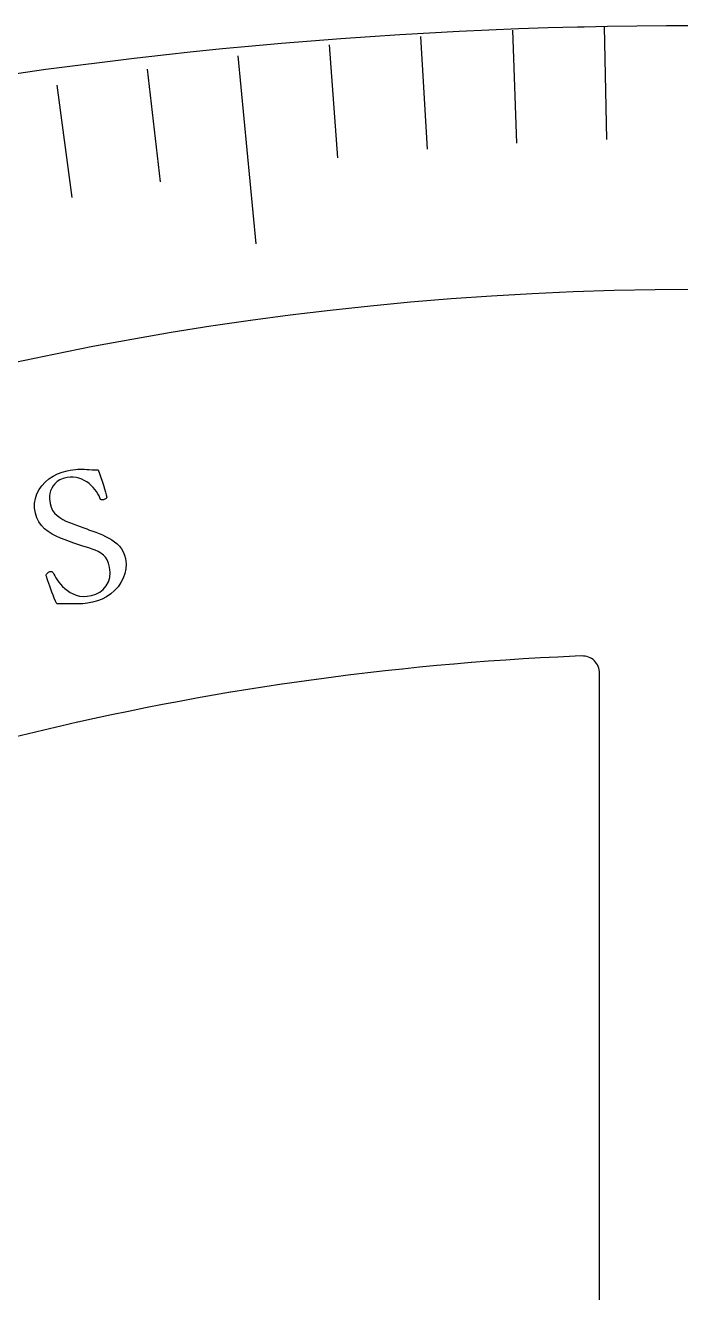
# Model space of a CAD drawing. Header units: millimetres. Extents: x -70 to 70, y -70 to 70.
# Drawn here: x -9.75 to -0.23, y 51.79 to 70.2 of the extents above; entities that cross this region are included whole.
import ezdxf

# ---------------------------------------------------------------- set-up
doc = ezdxf.new("R2010")
doc.units = ezdxf.units.MM
for name, color, linetype in [('CUT_INNER', 6, 'Continuous'), ('CUT_OUTER', 1, 'Continuous'), ('ENGRAVE', 7, 'Continuous'), ('ENGRAVE_FINE', 8, 'Continuous'), ('TEXT', 5, 'Continuous')]:
    doc.layers.add(name, color=color, linetype=linetype)

msp = doc.modelspace()

# ---------------------------------------------------------------- linework, layer by layer
at = {"layer": 'CUT_INNER'}
msp.add_lwpolyline([(-1.404, 38.3465), (-1.404, 60.7902), (-1.4053, 60.8154), (-1.409, 60.8402), (-1.4153, 60.8646), (-1.424, 60.8882), (-1.435, 60.9108), (-1.4482, 60.9322), (-1.4635, 60.9522), (-1.4808, 60.9705), (-1.4998, 60.987), (-1.5203, 61.0015), (-1.5422, 61.0139), (-1.5653, 61.024), (-1.5892, 61.0317), (-1.6138, 61.037), (-1.6388, 61.0398), (-1.664, 61.04), (-1.7603, 61.0362), (-1.7618, 61.0361), (-2.0117, 61.0246), (-2.0132, 61.0246), (-2.263, 61.0115), (-2.2645, 61.0114), (-2.5142, 60.9969), (-2.5158, 60.9968), (-2.7654, 60.9807), (-2.7669, 60.9806), (-3.0164, 60.9629), (-3.0179, 60.9628), (-3.2673, 60.9436), (-3.2689, 60.9435), (-3.5181, 60.9228), (-3.5196, 60.9227), (-3.7688, 60.9005), (-3.7703, 60.9003), (-4.0193, 60.8766), (-4.0208, 60.8764), (-4.2697, 60.8511), (-4.2712, 60.851), (-4.5199, 60.8242), (-4.5214, 60.824), (-4.7699, 60.7957), (-4.7714, 60.7955), (-5.0198, 60.7656), (-5.0213, 60.7655), (-5.2694, 60.7341), (-5.271, 60.7339), (-5.5189, 60.701), (-5.5204, 60.7008), (-5.7682, 60.6664), (-5.7697, 60.6661), (-6.0172, 60.6302), (-6.0187, 60.63), (-6.2661, 60.5925), (-6.2676, 60.5923), (-6.5146, 60.5533), (-6.5161, 60.5531), (-6.763, 60.5126), (-6.7645, 60.5123), (-7.0111, 60.4703), (-7.0126, 60.47), (-7.2589, 60.4265), (-7.2604, 60.4263), (-7.5064, 60.3812), (-7.5079, 60.3809), (-7.7537, 60.3344), (-7.7552, 60.3341), (-8.0007, 60.2861), (-8.0022, 60.2858), (-8.2473, 60.2362), (-8.2488, 60.2359), (-8.4937, 60.1849), (-8.4952, 60.1845), (-8.7397, 60.132), (-8.7412, 60.1317), (-8.9854, 60.0776), (-8.9869, 60.0773), (-9.2308, 60.0217), (-9.2323, 60.0214), (-9.4758, 59.9643), (-9.4773, 59.964), (-9.7205, 59.9054), (-9.722, 59.9051), (-9.9648, 59.845)], dxfattribs=at)
at = {"layer": 'CUT_OUTER'}
msp.add_lwpolyline([(-9.875, 69.502), (-9.4483, 69.5613), (-9.0213, 69.6179), (-8.594, 69.672), (-8.1663, 69.7234), (-7.7384, 69.7722), (-7.3101, 69.8184), (-6.8816, 69.8619), (-6.4528, 69.9028), (-6.0237, 69.9411), (-5.5945, 69.9767), (-5.165, 70.0097), (-4.7353, 70.0401), (-4.3055, 70.0678), (-3.8755, 70.0929), (-3.4453, 70.1154), (-3.015, 70.1352), (-2.5846, 70.1524), (-2.1541, 70.1669), (-1.7236, 70.1788), (-1.6308, 70.1808), (-1.2922, 70.1881), (-0.8615, 70.1947), (-0.4307, 70.1987), (0, 70.2)], dxfattribs=at)
at = {"layer": 'ENGRAVE'}
msp.add_circle((0, 20.0601), 46.307, dxfattribs=at)
at = {"layer": 'ENGRAVE_FINE'}
for points in [[(-1.3367, 70.1822), (-1.3054, 68.5397)], [(-4.0051, 70.0398), (-3.9113, 68.3993)], [(-2.6721, 70.1287), (-2.6096, 68.4871)], [(-5.3345, 69.9154), (-5.2095, 68.2767)], [(-6.659, 69.7558), (-6.3986, 67.0283)], [(-7.9775, 69.5613), (-7.7901, 67.9276)], [(-9.2887, 69.3321), (-9.0703, 67.7016)]]:
    msp.add_lwpolyline(points, dxfattribs=at)
at = {"layer": 'TEXT'}
msp.add_lwpolyline([(-9.1394, 63.7308), (-9.0951, 63.7394), (-9.0545, 63.7459), (-9.0175, 63.7502), (-8.9841, 63.7525), (-8.9523, 63.7533), (-8.9199, 63.7533), (-8.887, 63.7524), (-8.8535, 63.7506), (-8.8177, 63.7485), (-8.7779, 63.7463), (-8.7341, 63.7442), (-8.6862, 63.7421), (-8.6667, 63.6885), (-8.648, 63.6337), (-8.6301, 63.5778), (-8.6129, 63.5209), (-8.5974, 63.467), (-8.5842, 63.4203), (-8.5734, 63.3809), (-8.565, 63.3487), (-8.5639, 63.3418), (-8.5662, 63.3353), (-8.572, 63.329), (-8.5813, 63.3229), (-8.592, 63.3175), (-8.6016, 63.3132), (-8.6104, 63.3101), (-8.6182, 63.3081), (-8.6281, 63.3068), (-8.6372, 63.3073), (-8.6455, 63.3094), (-8.6529, 63.3131), (-8.6628, 63.3393), (-8.676, 63.3671), (-8.6926, 63.3965), (-8.7127, 63.4274), (-8.7357, 63.4584), (-8.7614, 63.4882), (-8.7898, 63.5166), (-8.8208, 63.5438), (-8.8542, 63.5687), (-8.8897, 63.5903), (-8.9273, 63.6086), (-8.9669, 63.6237), (-9.0082, 63.6343), (-9.0509, 63.639), (-9.0949, 63.6381), (-9.1403, 63.6313), (-9.1959, 63.6164), (-9.2438, 63.5967), (-9.2841, 63.5721), (-9.3167, 63.5427), (-9.3428, 63.51), (-9.3634, 63.4754), (-9.3786, 63.439), (-9.3882, 63.4007), (-9.3934, 63.3621), (-9.3949, 63.3246), (-9.3928, 63.2884), (-9.3871, 63.2532), (-9.3716, 63.2002), (-9.3497, 63.1536), (-9.3213, 63.1132), (-9.2864, 63.0791), (-9.2465, 63.0496), (-9.2031, 63.0232), (-9.1562, 62.9997), (-9.1058, 62.9792), (-9.0535, 62.9599), (-9.0011, 62.9403), (-8.9484, 62.9203), (-8.8955, 62.8999), (-8.855, 62.8851), (-8.8124, 62.8697), (-8.7679, 62.8534), (-8.7213, 62.8364), (-8.674, 62.8182), (-8.6272, 62.7984), (-8.5809, 62.7769), (-8.535, 62.7538), (-8.491, 62.7283), (-8.4502, 62.6997), (-8.4126, 62.668), (-8.3783, 62.6332), (-8.3483, 62.5949), (-8.3241, 62.5527), (-8.3055, 62.5065), (-8.2925, 62.4564), (-8.2832, 62.381), (-8.2855, 62.308), (-8.2992, 62.2375), (-8.3242, 62.1694), (-8.3586, 62.1052), (-8.4002, 62.0462), (-8.4491, 61.9924), (-8.5052, 61.9439), (-8.5667, 61.9017), (-8.6317, 61.8672), (-8.7003, 61.8403), (-8.7724, 61.821), (-8.8419, 61.8084), (-8.911, 61.7999), (-8.9796, 61.7956), (-9.0479, 61.7953), (-9.1142, 61.7967), (-9.1768, 61.7973), (-9.2358, 61.7971), (-9.291, 61.7962), (-9.3087, 61.8368), (-9.3263, 61.8789), (-9.3436, 61.9226), (-9.3607, 61.9678), (-9.377, 62.0125), (-9.392, 62.0544), (-9.4057, 62.0936), (-9.418, 62.1301), (-9.4284, 62.1619), (-9.4364, 62.1871), (-9.442, 62.2057), (-9.4451, 62.2176), (-9.4392, 62.2262), (-9.4327, 62.2344), (-9.4255, 62.2421), (-9.4176, 62.2494), (-9.4091, 62.256), (-9.4002, 62.2612), (-9.3908, 62.2653), (-9.381, 62.2682), (-9.369, 62.2691), (-9.3587, 62.2663), (-9.3503, 62.2597), (-9.3436, 62.2493), (-9.3333, 62.2285), (-9.3198, 62.2044), (-9.3031, 62.1771), (-9.2833, 62.1465), (-9.2602, 62.1143), (-9.2339, 62.0823), (-9.2042, 62.0504), (-9.1712, 62.0187), (-9.135, 61.989), (-9.0955, 61.9632), (-9.0529, 61.9413), (-9.007, 61.9232), (-8.9576, 61.9107), (-8.9045, 61.9056), (-8.8475, 61.9078), (-8.7867, 61.9173), (-8.723, 61.9366), (-8.6659, 61.9662), (-8.6153, 62.0062), (-8.5713, 62.0567), (-8.5377, 62.1157), (-8.5183, 62.1813), (-8.5133, 62.2536), (-8.5227, 62.3326), (-8.5373, 62.3879), (-8.5573, 62.4353), (-8.5827, 62.4749), (-8.6134, 62.5066), (-8.6487, 62.5329), (-8.6876, 62.5562), (-8.73, 62.5764), (-8.776, 62.5936), (-8.8247, 62.6095), (-8.8753, 62.6257), (-8.9276, 62.6422), (-8.9818, 62.6591), (-9.0428, 62.6801), (-9.1052, 62.7025), (-9.1689, 62.7263), (-9.2339, 62.7513), (-9.2977, 62.7792), (-9.3578, 62.8114), (-9.4142, 62.848), (-9.4669, 62.8889), (-9.5134, 62.9354), (-9.5511, 62.9887), (-9.5801, 63.0488), (-9.6002, 63.1158), (-9.6113, 63.1893), (-9.6111, 63.2602), (-9.5997, 63.3284), (-9.577, 63.3941), (-9.5449, 63.4559), (-9.5052, 63.5128), (-9.4578, 63.5647), (-9.4029, 63.6116), (-9.3423, 63.6523), (-9.2782, 63.6857), (-9.2106, 63.7119), (-9.1394, 63.7308)], close=True, dxfattribs=at)

doc.saveas('drawing.dxf')
